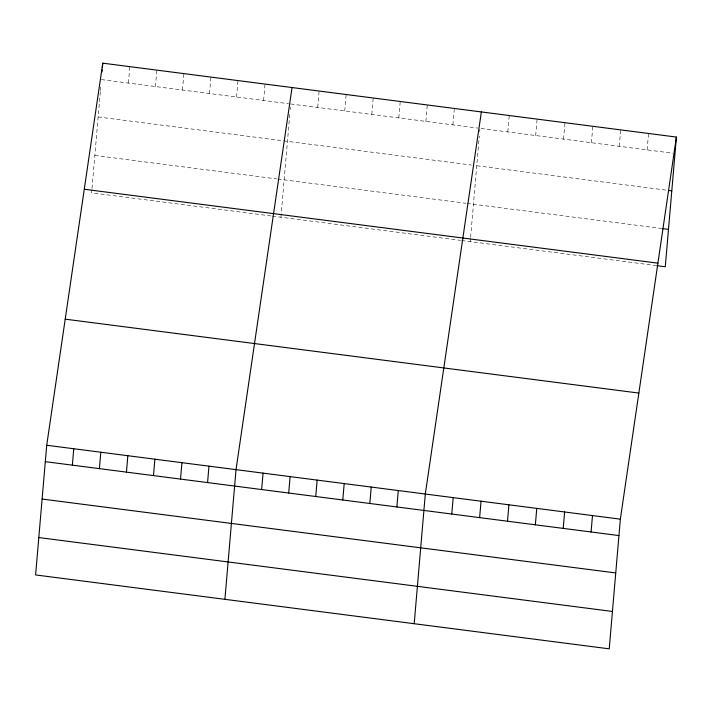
<?xml version="1.0" encoding="UTF-8"?>
<svg xmlns="http://www.w3.org/2000/svg" width="712" height="712" viewBox="0 0 712 712"><rect width="100%" height="100%" fill="white"/><g stroke="black" fill="none" stroke-linecap="round" stroke-linejoin="round"><path stroke-width="0.53" stroke-dasharray="3.56 2.67" d="M91.928 189.543L91.643 192.845L271.21 215.976M92.026 188.449L100.321 91.67M100.419 90.575L100.89 85.075M128.4 83.064L129.806 66.643M155.447 86.544L156.854 70.132M182.486 90.032L183.892 73.612M209.533 93.512L210.939 77.101M236.571 97.001L237.977 80.581M263.618 100.481L265.024 84.069M280.946 217.231L289.811 113.858M290.185 109.461L290.371 107.263M317.703 107.45L319.11 91.029M344.742 110.939L346.148 94.518M371.789 114.418L373.195 97.998M398.827 117.907L400.233 101.487M425.874 121.387L427.28 104.967M452.912 124.867L454.318 108.455M470.249 241.617L470.525 238.324M470.623 237.221L479.301 136.054M479.674 131.649L479.861 129.451M507.816 131.942L509.222 115.522M535.682 135.538L537.088 119.118M563.539 139.125L564.954 122.704M591.405 142.712L592.811 126.291M619.271 146.298L620.677 129.887M647.128 149.894L648.534 133.473M101.362 79.584L288.493 103.685M290.656 103.97L477.797 128.08M481.027 128.489L672.849 153.205M98.149 116.955L471.344 165.033M476.755 165.736L667.5 190.309M94.856 155.465L276.576 178.881M277.662 179.015L465.879 203.267M466.956 203.41L660.985 228.401M272.296 216.119L460.513 240.362M461.59 240.505L655.636 265.505"/><path stroke-width="1.07" d="M46.716 445.258L35.6 574.94L609.232 648.837L620.357 519.155L676.4 137.06L102.768 63.163L46.716 445.258L620.357 519.155M102.012 71.921L102.199 69.731M102.386 67.542L102.768 63.163M72.357 465.159L73.763 448.738M99.395 468.638L100.801 452.218M126.442 472.127L127.849 455.707M153.481 475.607L154.887 459.187M180.528 479.096L181.934 462.675M207.566 482.576L208.972 466.155M224.903 599.326L236.019 469.644L292.062 87.549M261.651 489.544L263.057 473.124M288.698 493.024L290.104 476.613M315.736 496.513L317.143 480.093M342.784 499.993L344.19 483.582M369.822 503.482L371.228 487.061M396.869 506.962L398.275 490.541M414.197 623.712L425.313 494.03L481.365 111.935M451.773 514.037L453.179 497.617M479.63 517.624L481.045 501.212M507.496 521.22L508.902 504.799M535.362 524.806L536.768 508.386M563.219 528.393L564.625 511.973M591.085 531.98L592.491 515.568M676.4 137.06L665.284 266.742L656.713 265.638M668.577 190.442L671.79 190.861M662.053 228.543L668.488 229.371M84.265 189.25L657.906 263.155M65.21 319.163L638.851 393.068M45.31 461.67L618.942 535.575M42.106 499.05L615.738 572.946M38.804 537.56L612.436 611.457"/></g></svg>
